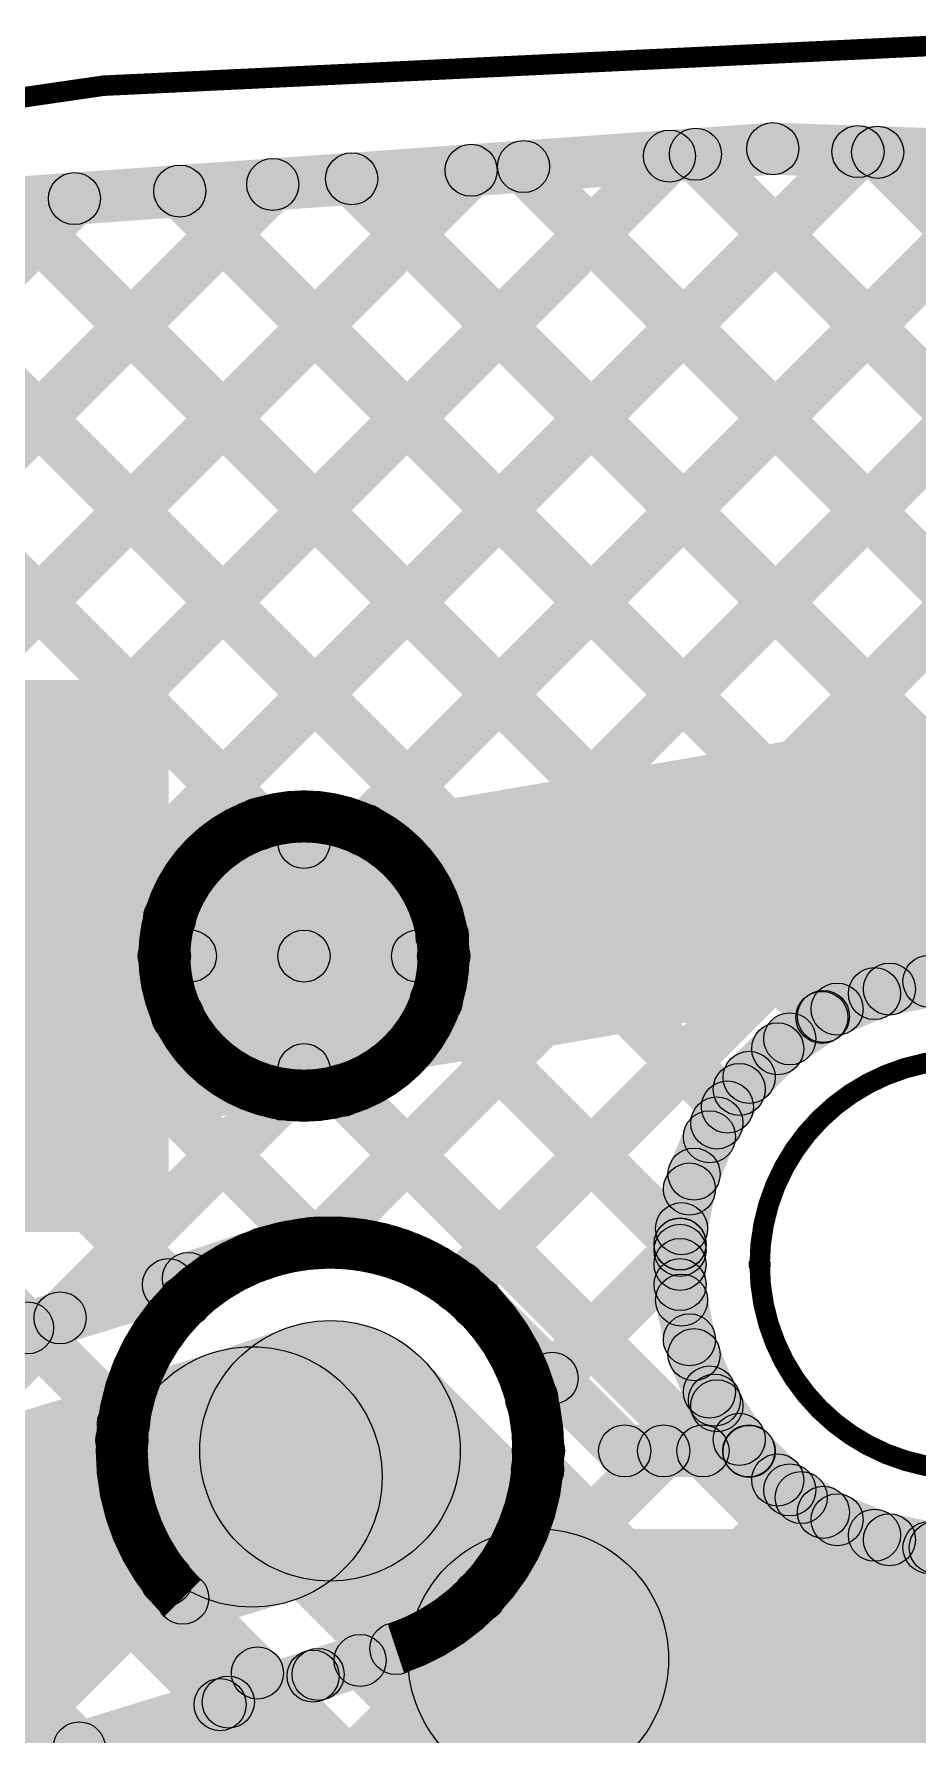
# Model space of a CAD drawing. Header units: millimetres. Extents: x 1.49 to 4.64, y 4.45 to 5.86.
# Drawn here: x 2.8882 to 3.0577, y 5.5306 to 5.857 of the extents above; entities that cross this region are included whole.
import ezdxf

# ---------------------------------------------------------------- set-up
doc = ezdxf.new("R2010")
doc.units = ezdxf.units.MM
doc.header["$MEASUREMENT"] = 0
for name, color, linetype in [('BottomLayer', 5, 'Continuous'), ('Mechanical2', 216, 'Continuous'), ('MultiLayer', 9, 'Continuous'), ('TopLayer', 1, 'Continuous'), ('TopOverlay', 2, 'Continuous'), ('TopPaste', 8, 'Continuous'), ('TopSolder', 216, 'Continuous'), ('ViaHoleLayer', 16, 'Continuous')]:
    doc.layers.add(name, color=color, linetype=linetype)

# ---------------------------------------------------------------- blocks, each defined once
blk = doc.blocks.new('W_____LED_7')
at = {"layer": 'TopLayer'}
for points in [[(-0.06526, 0.04685), (-0.02195, 0.04685), (-0.02195, -0.04685), (-0.06526, -0.04685)], [(-0.00226, 0.04685), (0.08947, 0.04685), (0.08947, -0.04685), (-0.00226, -0.04685)]]:
    blk.add_hatch(color=1, dxfattribs=at).paths.add_polyline_path(points)
at = {"layer": 'TopOverlay'}
h = blk.add_hatch(color=2, dxfattribs=at)
edge = h.paths.add_edge_path()
edge.add_arc((-0.069, 0.051), 0.0025, 0, 360)
h = blk.add_hatch(color=2, dxfattribs=at)
edge = h.paths.add_edge_path()
edge.add_arc((-0.069, 0.051), 0.0025, 0, 360)
for points in [[(-0.069, 0.0485), (-0.069, 0.0535), (0.094, 0.0535), (0.094, 0.0485)], [(0.134, 0.05301), (0.091, 0.05301), (0.091, -0.05299), (0.134, -0.05299)], [(-0.0665, -0.051), (-0.0715, -0.051), (-0.0715, 0.051), (-0.0665, 0.051)], [(-0.069, -0.0535), (-0.069, -0.0485), (0.094, -0.0485), (0.094, -0.0535)]]:
    blk.add_hatch(color=2, dxfattribs=at).paths.add_polyline_path(points)
h = blk.add_hatch(color=2, dxfattribs=at)
edge = h.paths.add_edge_path()
edge.add_arc((0.094, 0.051), 0.0025, 0, 360)
h = blk.add_hatch(color=2, dxfattribs=at)
edge = h.paths.add_edge_path()
edge.add_arc((-0.069, -0.051), 0.0025, 0, 360)
h = blk.add_hatch(color=2, dxfattribs=at)
edge = h.paths.add_edge_path()
edge.add_arc((-0.069, -0.051), 0.0025, 0, 360)
h = blk.add_hatch(color=2, dxfattribs=at)
edge = h.paths.add_edge_path()
edge.add_arc((0.094, -0.051), 0.0025, 0, 360)
at = {"layer": 'TopPaste'}
for points in [[(-0.06526, 0.04685), (-0.02195, 0.04685), (-0.02195, -0.04685), (-0.06526, -0.04685)], [(-0.00226, 0.04685), (0.08947, 0.04685), (0.08947, -0.04685), (-0.00226, -0.04685)]]:
    blk.add_hatch(color=8, dxfattribs=at).paths.add_polyline_path(points)
at = {"layer": 'TopSolder'}
for points in [[(-0.06926, 0.05085), (-0.01795, 0.05085), (-0.01795, -0.05085), (-0.06926, -0.05085)], [(-0.00626, 0.05085), (0.09347, 0.05085), (0.09347, -0.05085), (-0.00626, -0.05085)]]:
    blk.add_hatch(color=216, dxfattribs=at).paths.add_polyline_path(points)
at = {"layer": 'TopOverlay'}
for centre in [(-0.069, 0.051), (-0.069, 0.051), (0.094, 0.051), (-0.069, -0.051), (-0.069, -0.051), (0.094, -0.051)]:
    blk.add_circle(centre, 0.0025, dxfattribs=at)

msp = doc.modelspace()

# ---------------------------------------------------------------- hatches: boundary and pattern name
at = {"layer": 'BottomLayer'}
for points in [[(2.82036, 5.81501), (2.81964, 5.82499), (3.02964, 5.83999), (3.03036, 5.83001)], [(3.02983, 5.83), (3.03017, 5.84), (3.17517, 5.835), (3.17483, 5.825)], [(2.74364, 5.55999), (2.73657, 5.56706), (3.00662, 5.83712), (3.01369, 5.83005)], [(2.79466, 5.57566), (2.78759, 5.58273), (3.04283, 5.83797), (3.0499, 5.8309)], [(2.95504, 5.70068), (2.94797, 5.70775), (3.077, 5.83679), (3.08408, 5.82972)], [(3.01161, 5.8304), (3.01868, 5.83747), (3.22737, 5.62879), (3.2203, 5.62172)], [(3.0466, 5.83077), (3.05367, 5.83784), (3.25298, 5.63853), (3.24591, 5.63146)], [(2.69261, 5.54432), (2.68554, 5.55139), (2.96854, 5.8344), (2.97562, 5.82733)], [(2.94648, 5.62141), (2.93941, 5.62848), (3.14536, 5.83444), (3.15243, 5.82736)], [(2.94561, 5.82569), (2.95269, 5.83276), (3.27739, 5.50805), (3.27032, 5.50098)], [(2.97006, 5.68035), (2.96299, 5.68742), (3.11118, 5.83561), (3.11825, 5.82854)], [(2.9733, 5.61288), (2.96623, 5.61995), (3.17896, 5.83268), (3.18603, 5.82561)], [(2.97861, 5.82805), (2.98568, 5.83512), (3.21433, 5.60647), (3.20726, 5.5994)], [(2.64159, 5.52865), (2.63452, 5.53573), (2.93047, 5.83168), (2.93754, 5.82461)], [(2.91262, 5.82333), (2.91969, 5.8304), (3.07109, 5.679), (3.06402, 5.67193)], [(2.59056, 5.51299), (2.58349, 5.52006), (2.89239, 5.82896), (2.89947, 5.82189)], [(2.87962, 5.82098), (2.88669, 5.82805), (3.04298, 5.67176), (3.03591, 5.66469)], [(2.81396, 5.81593), (2.82103, 5.823), (2.93506, 5.70897), (2.92798, 5.7019)], [(2.84662, 5.81862), (2.85369, 5.82569), (3.02484, 5.65454), (3.01777, 5.64747)], [(2.78484, 5.80969), (2.79191, 5.81676), (2.91776, 5.69091), (2.91069, 5.68384)], [(3.05757, 5.52037), (3.0505, 5.52744), (3.3376, 5.81455), (3.34467, 5.80748)], [(2.75572, 5.80345), (2.76279, 5.81052), (2.94494, 5.62837), (2.93787, 5.6213)], [(2.72661, 5.79721), (2.73368, 5.80428), (2.9175, 5.62046), (2.91043, 5.61338)], [(2.69749, 5.79097), (2.70456, 5.79804), (2.89045, 5.61215), (2.88338, 5.60508)], [(2.94422, 5.65536), (2.93578, 5.70464), (3.11078, 5.73464), (3.11922, 5.68536)], [(2.35747, 5.48163), (2.34329, 5.52958), (2.93291, 5.70397), (2.94709, 5.65603)], [(2.945, 5.68), (2.935, 5.68), (2.935, 5.70181), (2.945, 5.70181)], [(2.91819, 5.675), (2.91819, 5.685), (2.94, 5.685), (2.94, 5.675)], [(2.94, 5.675), (2.94, 5.685), (2.96181, 5.685), (2.96181, 5.675)], [(2.945, 5.65819), (2.935, 5.65819), (2.935, 5.68), (2.945, 5.68)], [(3.05337, 5.66876), (3.05142, 5.67856), (3.05903, 5.68008), (3.06098, 5.67027)], [(3.04428, 5.6652), (3.04045, 5.67444), (3.04761, 5.67741), (3.05144, 5.66817)], [(2.9619, 5.66798), (2.96897, 5.67506), (3.01575, 5.62828), (3.00868, 5.62121)], [(3.03605, 5.65994), (3.03049, 5.66826), (3.03694, 5.67256), (3.0425, 5.66425)], [(2.84568, 5.59133), (2.83861, 5.5984), (2.91225, 5.67203), (2.91932, 5.66496)], [(3.029, 5.65318), (3.02193, 5.66025), (3.02742, 5.66573), (3.03449, 5.65866)], [(2.89671, 5.607), (2.88964, 5.61407), (2.93258, 5.65701), (2.93965, 5.64994)], [(2.94384, 5.65069), (2.95091, 5.65776), (3.08235, 5.52632), (3.07528, 5.51925)], [(3.02342, 5.64517), (3.0151, 5.65073), (3.01941, 5.65717), (3.02772, 5.65162)], [(3.0195, 5.63622), (3.01026, 5.64005), (3.01323, 5.64722), (3.02246, 5.64339)], [(3.0174, 5.62669), (3.00759, 5.62864), (3.0091, 5.63624), (3.01891, 5.63429)], [(2.91939, 5.61336), (2.91622, 5.62284), (2.93077, 5.62769), (2.93393, 5.6182)], [(2.98726, 5.59148), (2.98019, 5.59856), (3.00866, 5.62703), (3.01574, 5.61996)], [(3.0172, 5.6208), (3.0072, 5.6208), (3.0072, 5.62468), (3.0172, 5.62468)], [(2.28473, 5.41846), (2.28179, 5.42802), (2.91634, 5.62288), (2.91927, 5.61332)], [(3.0172, 5.61692), (3.0072, 5.61692), (3.0072, 5.6208), (3.0172, 5.6208)], [(3.00759, 5.61297), (3.0174, 5.61492), (3.01891, 5.60731), (3.0091, 5.60536)], [(2.93791, 5.55628), (2.92209, 5.60372), (2.93709, 5.60872), (2.95291, 5.56128)], [(3.01026, 5.60155), (3.0195, 5.60538), (3.02246, 5.59821), (3.01323, 5.59439)], [(2.30234, 5.3611), (2.28766, 5.4089), (2.92266, 5.6039), (2.93734, 5.5561)], [(2.94248, 5.51135), (2.93541, 5.51842), (3.01527, 5.59828), (3.02234, 5.59121)], [(3.0151, 5.59088), (3.02342, 5.59643), (3.02772, 5.58999), (3.01941, 5.58443)], [(3.02193, 5.58135), (3.029, 5.58843), (3.03449, 5.58294), (3.02742, 5.57587)], [(2.9813, 5.57787), (2.98837, 5.58494), (3.04531, 5.528), (3.03824, 5.52093)], [(3.03049, 5.57335), (3.03605, 5.58166), (3.0425, 5.57735), (3.03694, 5.56904)], [(2.98225, 5.51577), (2.97518, 5.52284), (3.03192, 5.57958), (3.03899, 5.57251)], [(3.04045, 5.56716), (3.04428, 5.5764), (3.05144, 5.57343), (3.04761, 5.5642)], [(3.05142, 5.56304), (3.05337, 5.57285), (3.06098, 5.57134), (3.05903, 5.56153)], [(3.02203, 5.52019), (3.01496, 5.52726), (3.05767, 5.56997), (3.06474, 5.5629)], [(2.97019, 5.55363), (2.97726, 5.5607), (3.01183, 5.52612), (3.00476, 5.51905)], [(2.94428, 5.53733), (2.94112, 5.54681), (2.95607, 5.5518), (2.95923, 5.54231)], [(2.77337, 5.48483), (2.77043, 5.49438), (2.94027, 5.54654), (2.94321, 5.53698)], [(2.94724, 5.54122), (2.95431, 5.5483), (2.98002, 5.52259), (2.97294, 5.51552)], [(2.9027, 5.50693), (2.89563, 5.514), (2.92193, 5.5403), (2.92901, 5.53323)], [(2.92036, 5.53275), (2.92743, 5.53982), (2.9482, 5.51905), (2.94112, 5.51198)], [(2.89331, 5.52444), (2.90038, 5.53151), (2.91638, 5.51552), (2.9093, 5.50845)]]:
    msp.add_hatch(color=5, dxfattribs=at).paths.add_polyline_path(points)
h = msp.add_hatch(color=5, dxfattribs=at)
edge = h.paths.add_edge_path()
edge.add_arc((3.03, 5.835), 0.005, 0, 360)
h = msp.add_hatch(color=5, dxfattribs=at)
edge = h.paths.add_edge_path()
edge.add_arc((3.03, 5.835), 0.005, 0, 360)
h = msp.add_hatch(color=5, dxfattribs=at)
edge = h.paths.add_edge_path()
edge.add_arc((3.04636, 5.83444), 0.005, 0, 360)
h = msp.add_hatch(color=5, dxfattribs=at)
edge = h.paths.add_edge_path()
edge.add_arc((3.05014, 5.83431), 0.005, 0, 360)
h = msp.add_hatch(color=5, dxfattribs=at)
edge = h.paths.add_edge_path()
edge.add_arc((2.97208, 5.83086), 0.005, 0, 360)
h = msp.add_hatch(color=5, dxfattribs=at)
edge = h.paths.add_edge_path()
edge.add_arc((2.98215, 5.83158), 0.005, 0, 360)
h = msp.add_hatch(color=5, dxfattribs=at)
edge = h.paths.add_edge_path()
edge.add_arc((3.01016, 5.83358), 0.005, 0, 360)
h = msp.add_hatch(color=5, dxfattribs=at)
edge = h.paths.add_edge_path()
edge.add_arc((3.01515, 5.83394), 0.005, 0, 360)
h = msp.add_hatch(color=5, dxfattribs=at)
edge = h.paths.add_edge_path()
edge.add_arc((2.93401, 5.82814), 0.005, 0, 360)
h = msp.add_hatch(color=5, dxfattribs=at)
edge = h.paths.add_edge_path()
edge.add_arc((2.94915, 5.82923), 0.005, 0, 360)
h = msp.add_hatch(color=5, dxfattribs=at)
edge = h.paths.add_edge_path()
edge.add_arc((2.89593, 5.82542), 0.005, 0, 360)
h = msp.add_hatch(color=5, dxfattribs=at)
edge = h.paths.add_edge_path()
edge.add_arc((2.91615, 5.82687), 0.005, 0, 360)
h = msp.add_hatch(color=5, dxfattribs=at)
edge = h.paths.add_edge_path()
edge.add_arc((2.93152, 5.70543), 0.005, 0, 360)
h = msp.add_hatch(color=5, dxfattribs=at)
edge = h.paths.add_edge_path()
edge.add_arc((2.9515, 5.70422), 0.005, 0, 360)
h = msp.add_hatch(color=5, dxfattribs=at)
edge = h.paths.add_edge_path()
edge.add_arc((2.94, 5.70181), 0.005, 0, 360)
h = msp.add_hatch(color=5, dxfattribs=at)
edge = h.paths.add_edge_path()
edge.add_arc((2.94, 5.68), 0.025, 0, 360)
h = msp.add_hatch(color=5, dxfattribs=at)
edge = h.paths.add_edge_path()
edge.add_arc((2.94, 5.68), 0.025, 0, 360)
h = msp.add_hatch(color=5, dxfattribs=at)
edge = h.paths.add_edge_path()
edge.add_arc((2.91422, 5.68738), 0.005, 0, 360)
h = msp.add_hatch(color=5, dxfattribs=at)
edge = h.paths.add_edge_path()
edge.add_arc((2.94, 5.68), 0.01181, 0, 360)
h = msp.add_hatch(color=5, dxfattribs=at)
edge = h.paths.add_edge_path()
edge.add_arc((2.96653, 5.68389), 0.005, 0, 360)
h = msp.add_hatch(color=5, dxfattribs=at)
edge = h.paths.add_edge_path()
edge.add_arc((2.91319, 5.68), 0.005, 0, 360)
h = msp.add_hatch(color=5, dxfattribs=at)
edge = h.paths.add_edge_path()
edge.add_arc((2.91819, 5.68), 0.005, 0, 360)
h = msp.add_hatch(color=5, dxfattribs=at)
edge = h.paths.add_edge_path()
edge.add_arc((2.94, 5.68), 0.005, 0, 360)
h = msp.add_hatch(color=5, dxfattribs=at)
edge = h.paths.add_edge_path()
edge.add_arc((2.94, 5.68), 0.005, 0, 360)
h = msp.add_hatch(color=5, dxfattribs=at)
edge = h.paths.add_edge_path()
edge.add_arc((2.94, 5.68), 0.005, 0, 360)
h = msp.add_hatch(color=5, dxfattribs=at)
edge = h.paths.add_edge_path()
edge.add_arc((2.94, 5.68), 0.005, 0, 360)
h = msp.add_hatch(color=5, dxfattribs=at)
edge = h.paths.add_edge_path()
edge.add_arc((2.96181, 5.68), 0.005, 0, 360)
h = msp.add_hatch(color=5, dxfattribs=at)
edge = h.paths.add_edge_path()
edge.add_arc((2.96681, 5.68), 0.005, 0, 360)
h = msp.add_hatch(color=5, dxfattribs=at)
edge = h.paths.add_edge_path()
edge.add_arc((3.06, 5.67517), 0.005, 0, 360)
h = msp.add_hatch(color=5, dxfattribs=at)
edge = h.paths.add_edge_path()
edge.add_arc((2.96543, 5.67152), 0.005, 0, 360)
h = msp.add_hatch(color=5, dxfattribs=at)
edge = h.paths.add_edge_path()
edge.add_arc((3.04953, 5.67279), 0.005, 0, 360)
h = msp.add_hatch(color=5, dxfattribs=at)
edge = h.paths.add_edge_path()
edge.add_arc((3.0524, 5.67366), 0.005, 0, 360)
h = msp.add_hatch(color=5, dxfattribs=at)
edge = h.paths.add_edge_path()
edge.add_arc((2.91578, 5.6685), 0.005, 0, 360)
h = msp.add_hatch(color=5, dxfattribs=at)
edge = h.paths.add_edge_path()
edge.add_arc((3.03944, 5.66822), 0.005, 0, 360)
h = msp.add_hatch(color=5, dxfattribs=at)
edge = h.paths.add_edge_path()
edge.add_arc((3.03972, 5.66841), 0.005, 0, 360)
h = msp.add_hatch(color=5, dxfattribs=at)
edge = h.paths.add_edge_path()
edge.add_arc((3.04236, 5.66982), 0.005, 0, 360)
h = msp.add_hatch(color=5, dxfattribs=at)
edge = h.paths.add_edge_path()
edge.add_arc((3.03095, 5.6622), 0.005, 0, 360)
h = msp.add_hatch(color=5, dxfattribs=at)
edge = h.paths.add_edge_path()
edge.add_arc((3.03327, 5.6641), 0.005, 0, 360)
h = msp.add_hatch(color=5, dxfattribs=at)
edge = h.paths.add_edge_path()
edge.add_arc((2.94, 5.65819), 0.005, 0, 360)
h = msp.add_hatch(color=5, dxfattribs=at)
edge = h.paths.add_edge_path()
edge.add_arc((3.02547, 5.65671), 0.005, 0, 360)
h = msp.add_hatch(color=5, dxfattribs=at)
edge = h.paths.add_edge_path()
edge.add_arc((2.93611, 5.65347), 0.005, 0, 360)
h = msp.add_hatch(color=5, dxfattribs=at)
edge = h.paths.add_edge_path()
edge.add_arc((2.94738, 5.65422), 0.005, 0, 360)
h = msp.add_hatch(color=5, dxfattribs=at)
edge = h.paths.add_edge_path()
edge.add_arc((3.02357, 5.6544), 0.005, 0, 360)
h = msp.add_hatch(color=5, dxfattribs=at)
edge = h.paths.add_edge_path()
edge.add_arc((3.01926, 5.64795), 0.005, 0, 360)
h = msp.add_hatch(color=5, dxfattribs=at)
edge = h.paths.add_edge_path()
edge.add_arc((3.0213, 5.65101), 0.005, 0, 360)
h = msp.add_hatch(color=5, dxfattribs=at)
edge = h.paths.add_edge_path()
edge.add_arc((3.01785, 5.6453), 0.005, 0, 360)
h = msp.add_hatch(color=5, dxfattribs=at)
edge = h.paths.add_edge_path()
edge.add_arc((3.01488, 5.63814), 0.005, 0, 360)
h = msp.add_hatch(color=5, dxfattribs=at)
edge = h.paths.add_edge_path()
edge.add_arc((3.01401, 5.63527), 0.005, 0, 360)
h = msp.add_hatch(color=5, dxfattribs=at)
edge = h.paths.add_edge_path()
edge.add_arc((3.01249, 5.62766), 0.005, 0, 360)
h = msp.add_hatch(color=5, dxfattribs=at)
edge = h.paths.add_edge_path()
edge.add_arc((2.93235, 5.62295), 0.005, 0, 360)
h = msp.add_hatch(color=5, dxfattribs=at)
edge = h.paths.add_edge_path()
edge.add_arc((2.93235, 5.62295), 0.005, 0, 360)
h = msp.add_hatch(color=5, dxfattribs=at)
edge = h.paths.add_edge_path()
edge.add_arc((2.94141, 5.62484), 0.005, 0, 360)
h = msp.add_hatch(color=5, dxfattribs=at)
edge = h.paths.add_edge_path()
edge.add_arc((2.94294, 5.62495), 0.005, 0, 360)
h = msp.add_hatch(color=5, dxfattribs=at)
edge = h.paths.add_edge_path()
edge.add_arc((3.0122, 5.62468), 0.005, 0, 360)
h = msp.add_hatch(color=5, dxfattribs=at)
edge = h.paths.add_edge_path()
edge.add_arc((3.0122, 5.6235), 0.005, 0, 360)
h = msp.add_hatch(color=5, dxfattribs=at)
edge = h.paths.add_edge_path()
edge.add_arc((3.01221, 5.62474), 0.005, 0, 360)
h = msp.add_hatch(color=5, dxfattribs=at)
edge = h.paths.add_edge_path()
edge.add_arc((3.0122, 5.6208), 0.005, 0, 360)
h = msp.add_hatch(color=5, dxfattribs=at)
edge = h.paths.add_edge_path()
edge.add_arc((3.0122, 5.6208), 0.005, 0, 360)
h = msp.add_hatch(color=5, dxfattribs=at)
edge = h.paths.add_edge_path()
edge.add_arc((2.91397, 5.61692), 0.005, 0, 360)
h = msp.add_hatch(color=5, dxfattribs=at)
edge = h.paths.add_edge_path()
edge.add_arc((2.91781, 5.6181), 0.005, 0, 360)
h = msp.add_hatch(color=5, dxfattribs=at)
edge = h.paths.add_edge_path()
edge.add_arc((2.91781, 5.6181), 0.005, 0, 360)
h = msp.add_hatch(color=5, dxfattribs=at)
edge = h.paths.add_edge_path()
edge.add_arc((2.96976, 5.61641), 0.005, 0, 360)
h = msp.add_hatch(color=5, dxfattribs=at)
edge = h.paths.add_edge_path()
edge.add_arc((3.0122, 5.61692), 0.005, 0, 360)
h = msp.add_hatch(color=5, dxfattribs=at)
edge = h.paths.add_edge_path()
edge.add_arc((3.01249, 5.61394), 0.005, 0, 360)
h = msp.add_hatch(color=5, dxfattribs=at)
edge = h.paths.add_edge_path()
edge.add_arc((2.89317, 5.61053), 0.005, 0, 360)
h = msp.add_hatch(color=5, dxfattribs=at)
edge = h.paths.add_edge_path()
edge.add_arc((2.88692, 5.60861), 0.005, 0, 360)
h = msp.add_hatch(color=5, dxfattribs=at)
edge = h.paths.add_edge_path()
edge.add_arc((3.01401, 5.60633), 0.005, 0, 360)
h = msp.add_hatch(color=5, dxfattribs=at)
edge = h.paths.add_edge_path()
edge.add_arc((2.945, 5.585), 0.025, 0, 360)
h = msp.add_hatch(color=5, dxfattribs=at)
edge = h.paths.add_edge_path()
edge.add_arc((3.01488, 5.60347), 0.005, 0, 360)
h = msp.add_hatch(color=5, dxfattribs=at)
edge = h.paths.add_edge_path()
edge.add_arc((2.93, 5.58), 0.025, 0, 360)
h = msp.add_hatch(color=5, dxfattribs=at)
edge = h.paths.add_edge_path()
edge.add_arc((2.93, 5.58), 0.025, 0, 360)
h = msp.add_hatch(color=5, dxfattribs=at)
edge = h.paths.add_edge_path()
edge.add_arc((3.01785, 5.5963), 0.005, 0, 360)
h = msp.add_hatch(color=5, dxfattribs=at)
edge = h.paths.add_edge_path()
edge.add_arc((2.98372, 5.59502), 0.005, 0, 360)
h = msp.add_hatch(color=5, dxfattribs=at)
edge = h.paths.add_edge_path()
edge.add_arc((3.01881, 5.59475), 0.005, 0, 360)
h = msp.add_hatch(color=5, dxfattribs=at)
edge = h.paths.add_edge_path()
edge.add_arc((3.01926, 5.59366), 0.005, 0, 360)
h = msp.add_hatch(color=5, dxfattribs=at)
edge = h.paths.add_edge_path()
edge.add_arc((2.945, 5.585), 0.01181, 0, 360)
h = msp.add_hatch(color=5, dxfattribs=at)
edge = h.paths.add_edge_path()
edge.add_arc((3.02357, 5.58721), 0.005, 0, 360)
h = msp.add_hatch(color=5, dxfattribs=at)
edge = h.paths.add_edge_path()
edge.add_arc((2.985, 5.585), 0.005, 0, 360)
h = msp.add_hatch(color=5, dxfattribs=at)
edge = h.paths.add_edge_path()
edge.add_arc((2.985, 5.585), 0.005, 0, 360)
h = msp.add_hatch(color=5, dxfattribs=at)
edge = h.paths.add_edge_path()
edge.add_arc((3.02547, 5.58489), 0.005, 0, 360)
h = msp.add_hatch(color=5, dxfattribs=at)
edge = h.paths.add_edge_path()
edge.add_arc((2.98484, 5.58141), 0.005, 0, 360)
h = msp.add_hatch(color=5, dxfattribs=at)
edge = h.paths.add_edge_path()
edge.add_arc((3.03095, 5.57941), 0.005, 0, 360)
h = msp.add_hatch(color=5, dxfattribs=at)
edge = h.paths.add_edge_path()
edge.add_arc((3.03327, 5.5775), 0.005, 0, 360)
h = msp.add_hatch(color=5, dxfattribs=at)
edge = h.paths.add_edge_path()
edge.add_arc((3.03546, 5.57604), 0.005, 0, 360)
h = msp.add_hatch(color=5, dxfattribs=at)
edge = h.paths.add_edge_path()
edge.add_arc((3.03972, 5.5732), 0.005, 0, 360)
h = msp.add_hatch(color=5, dxfattribs=at)
edge = h.paths.add_edge_path()
edge.add_arc((3.04236, 5.57178), 0.005, 0, 360)
h = msp.add_hatch(color=5, dxfattribs=at)
edge = h.paths.add_edge_path()
edge.add_arc((3.04953, 5.56881), 0.005, 0, 360)
h = msp.add_hatch(color=5, dxfattribs=at)
edge = h.paths.add_edge_path()
edge.add_arc((3.0524, 5.56794), 0.005, 0, 360)
h = msp.add_hatch(color=5, dxfattribs=at)
edge = h.paths.add_edge_path()
edge.add_arc((3.06, 5.56643), 0.005, 0, 360)
h = msp.add_hatch(color=5, dxfattribs=at)
edge = h.paths.add_edge_path()
edge.add_arc((3.0612, 5.56643), 0.005, 0, 360)
h = msp.add_hatch(color=5, dxfattribs=at)
edge = h.paths.add_edge_path()
edge.add_arc((2.97372, 5.55716), 0.005, 0, 360)
h = msp.add_hatch(color=5, dxfattribs=at)
edge = h.paths.add_edge_path()
edge.add_arc((2.95765, 5.54705), 0.005, 0, 360)
h = msp.add_hatch(color=5, dxfattribs=at)
edge = h.paths.add_edge_path()
edge.add_arc((2.95765, 5.54705), 0.005, 0, 360)
h = msp.add_hatch(color=5, dxfattribs=at)
edge = h.paths.add_edge_path()
edge.add_arc((2.95077, 5.54476), 0.005, 0, 360)
h = msp.add_hatch(color=5, dxfattribs=at)
edge = h.paths.add_edge_path()
edge.add_arc((2.94174, 5.54176), 0.005, 0, 360)
h = msp.add_hatch(color=5, dxfattribs=at)
edge = h.paths.add_edge_path()
edge.add_arc((2.9427, 5.54207), 0.005, 0, 360)
h = msp.add_hatch(color=5, dxfattribs=at)
edge = h.paths.add_edge_path()
edge.add_arc((2.9239, 5.53628), 0.005, 0, 360)
h = msp.add_hatch(color=5, dxfattribs=at)
edge = h.paths.add_edge_path()
edge.add_arc((2.92547, 5.53677), 0.005, 0, 360)
h = msp.add_hatch(color=5, dxfattribs=at)
edge = h.paths.add_edge_path()
edge.add_arc((2.89685, 5.52798), 0.005, 0, 360)
at = {"layer": 'Mechanical2'}
h = msp.add_hatch(color=216, dxfattribs=at)
edge = h.paths.add_edge_path()
edge.add_arc((3.02749, 5.6208), 0.00197, 0, 360)
at = {"layer": 'TopLayer'}
for points in [[(2.82036, 5.81501), (2.81964, 5.82499), (3.02964, 5.83999), (3.03036, 5.83001)], [(3.02983, 5.83), (3.03017, 5.84), (3.17517, 5.835), (3.17483, 5.825)], [(2.78354, 5.56454), (2.77646, 5.57161), (3.04283, 5.83797), (3.0499, 5.8309)], [(2.78354, 5.59989), (2.77646, 5.60696), (3.00662, 5.83712), (3.01369, 5.83005)], [(2.95504, 5.70068), (2.94797, 5.70775), (3.077, 5.83679), (3.08408, 5.82972)], [(3.01161, 5.8304), (3.01868, 5.83747), (3.13854, 5.71762), (3.13146, 5.71055)], [(3.0466, 5.83077), (3.05367, 5.83784), (3.14298, 5.74854), (3.13591, 5.74146)], [(2.78354, 5.63525), (2.77646, 5.64232), (2.96854, 5.8344), (2.97562, 5.82733)], [(2.94648, 5.62141), (2.93941, 5.62848), (3.14536, 5.83444), (3.15243, 5.82736)], [(2.94561, 5.82569), (2.95269, 5.83276), (3.13854, 5.64691), (3.13146, 5.63984)], [(2.97006, 5.68035), (2.96299, 5.68742), (3.11118, 5.83561), (3.11825, 5.82854)], [(2.9733, 5.61288), (2.96623, 5.61995), (3.17896, 5.83268), (3.18603, 5.82561)], [(2.97861, 5.82805), (2.98568, 5.83512), (3.13854, 5.68227), (3.13146, 5.67519)], [(2.78354, 5.6706), (2.77646, 5.67767), (2.93047, 5.83168), (2.93754, 5.82461)], [(2.91262, 5.82333), (2.91969, 5.8304), (3.07109, 5.679), (3.06402, 5.67193)], [(2.78354, 5.70596), (2.77646, 5.71303), (2.89239, 5.82896), (2.89947, 5.82189)], [(2.87962, 5.82098), (2.88669, 5.82805), (3.04298, 5.67176), (3.03591, 5.66469)], [(2.81396, 5.81593), (2.82103, 5.823), (2.93506, 5.70897), (2.92798, 5.7019)], [(2.84662, 5.81862), (2.85369, 5.82569), (3.02484, 5.65454), (3.01777, 5.64747)], [(2.78484, 5.80969), (2.79191, 5.81676), (2.91776, 5.69091), (2.91069, 5.68384)], [(2.75572, 5.80345), (2.76279, 5.81052), (2.94494, 5.62837), (2.93787, 5.6213)], [(2.72661, 5.79721), (2.73368, 5.80428), (2.9207, 5.61726), (2.91363, 5.61019)], [(2.77646, 5.712), (2.78354, 5.71907), (2.90887, 5.59373), (2.9018, 5.58666)], [(2.8236, 5.655), (2.8236, 5.705), (2.94, 5.705), (2.94, 5.655)], [(2.945, 5.68), (2.935, 5.68), (2.935, 5.70181), (2.945, 5.70181)], [(2.77646, 5.67664), (2.78354, 5.68371), (2.9482, 5.51905), (2.94112, 5.51198)], [(2.91819, 5.675), (2.91819, 5.685), (2.94, 5.685), (2.94, 5.675)], [(2.94, 5.675), (2.94, 5.685), (2.96181, 5.685), (2.96181, 5.675)], [(2.945, 5.65819), (2.935, 5.65819), (2.935, 5.68), (2.945, 5.68)], [(3.05337, 5.66876), (3.05142, 5.67856), (3.05903, 5.68008), (3.06098, 5.67027)], [(3.04428, 5.6652), (3.04045, 5.67444), (3.04761, 5.67741), (3.05144, 5.66817)], [(2.9619, 5.66798), (2.96897, 5.67506), (3.01575, 5.62828), (3.00868, 5.62121)], [(3.03605, 5.65994), (3.03049, 5.66826), (3.03694, 5.67256), (3.0425, 5.66425)], [(2.72976, 5.4754), (2.72269, 5.48248), (2.91225, 5.67203), (2.91932, 5.66496)], [(3.029, 5.65318), (3.02193, 5.66025), (3.02742, 5.66573), (3.03449, 5.65866)], [(2.77588, 5.48618), (2.76881, 5.49325), (2.93258, 5.65701), (2.93965, 5.64994)], [(2.94384, 5.65069), (2.95091, 5.65776), (3.02013, 5.58854), (3.01306, 5.58146)], [(3.02342, 5.64517), (3.0151, 5.65073), (3.01941, 5.65717), (3.02772, 5.65162)], [(2.77646, 5.64129), (2.78354, 5.64836), (2.91638, 5.51552), (2.9093, 5.50845)], [(3.0195, 5.63622), (3.01026, 5.64005), (3.01323, 5.64722), (3.02246, 5.64339)], [(3.0174, 5.62669), (3.00759, 5.62864), (3.0091, 5.63624), (3.01891, 5.63429)], [(2.99117, 5.5954), (2.9841, 5.60247), (3.00866, 5.62703), (3.01574, 5.61996)], [(3.0172, 5.6208), (3.0072, 5.6208), (3.0072, 5.62468), (3.0172, 5.62468)], [(3.0172, 5.61692), (3.0072, 5.61692), (3.0072, 5.6208), (3.0172, 5.6208)], [(2.96975, 5.60975), (2.97682, 5.61682), (3.0051, 5.58854), (2.99803, 5.58146)], [(3.00759, 5.61297), (3.0174, 5.61492), (3.01891, 5.60731), (3.0091, 5.60536)], [(3.01026, 5.60155), (3.0195, 5.60538), (3.02246, 5.59821), (3.01323, 5.59439)], [(2.92732, 5.56732), (2.96268, 5.60268), (3.00268, 5.56268), (2.96732, 5.52732)], [(3.0126, 5.58146), (3.00552, 5.58854), (3.01527, 5.59828), (3.02234, 5.59121)], [(3.0151, 5.59088), (3.02342, 5.59643), (3.02772, 5.58999), (3.01941, 5.58443)], [(2.8197, 5.49464), (2.81263, 5.50171), (2.90152, 5.59059), (2.90859, 5.58352)], [(3.00157, 5.58), (3.00157, 5.59), (3.0254, 5.59), (3.0254, 5.58)], [(2.985, 5.52), (2.985, 5.57), (3.205, 5.57), (3.205, 5.52)], [(2.8613, 5.50088), (2.85423, 5.50795), (2.91005, 5.56377), (2.91712, 5.5567)], [(2.91318, 5.55318), (2.92025, 5.56025), (2.96012, 5.52038), (2.95305, 5.51331)], [(2.9027, 5.50693), (2.89563, 5.514), (2.92753, 5.5459), (2.9346, 5.53883)]]:
    msp.add_hatch(color=1, dxfattribs=at).paths.add_polyline_path(points)
h = msp.add_hatch(color=1, dxfattribs=at)
edge = h.paths.add_edge_path()
edge.add_arc((3.03, 5.835), 0.005, 0, 360)
h = msp.add_hatch(color=1, dxfattribs=at)
edge = h.paths.add_edge_path()
edge.add_arc((3.03, 5.835), 0.005, 0, 360)
h = msp.add_hatch(color=1, dxfattribs=at)
edge = h.paths.add_edge_path()
edge.add_arc((3.04636, 5.83444), 0.005, 0, 360)
h = msp.add_hatch(color=1, dxfattribs=at)
edge = h.paths.add_edge_path()
edge.add_arc((3.05014, 5.83431), 0.005, 0, 360)
h = msp.add_hatch(color=1, dxfattribs=at)
edge = h.paths.add_edge_path()
edge.add_arc((2.97208, 5.83086), 0.005, 0, 360)
h = msp.add_hatch(color=1, dxfattribs=at)
edge = h.paths.add_edge_path()
edge.add_arc((2.98215, 5.83158), 0.005, 0, 360)
h = msp.add_hatch(color=1, dxfattribs=at)
edge = h.paths.add_edge_path()
edge.add_arc((3.01016, 5.83358), 0.005, 0, 360)
h = msp.add_hatch(color=1, dxfattribs=at)
edge = h.paths.add_edge_path()
edge.add_arc((3.01515, 5.83394), 0.005, 0, 360)
h = msp.add_hatch(color=1, dxfattribs=at)
edge = h.paths.add_edge_path()
edge.add_arc((2.93401, 5.82814), 0.005, 0, 360)
h = msp.add_hatch(color=1, dxfattribs=at)
edge = h.paths.add_edge_path()
edge.add_arc((2.94915, 5.82923), 0.005, 0, 360)
h = msp.add_hatch(color=1, dxfattribs=at)
edge = h.paths.add_edge_path()
edge.add_arc((2.89593, 5.82542), 0.005, 0, 360)
h = msp.add_hatch(color=1, dxfattribs=at)
edge = h.paths.add_edge_path()
edge.add_arc((2.91615, 5.82687), 0.005, 0, 360)
h = msp.add_hatch(color=1, dxfattribs=at)
edge = h.paths.add_edge_path()
edge.add_arc((2.93152, 5.70543), 0.005, 0, 360)
h = msp.add_hatch(color=1, dxfattribs=at)
edge = h.paths.add_edge_path()
edge.add_arc((2.9515, 5.70422), 0.005, 0, 360)
h = msp.add_hatch(color=1, dxfattribs=at)
edge = h.paths.add_edge_path()
edge.add_arc((2.94, 5.70181), 0.005, 0, 360)
h = msp.add_hatch(color=1, dxfattribs=at)
edge = h.paths.add_edge_path()
edge.add_arc((2.94, 5.68), 0.025, 0, 360)
h = msp.add_hatch(color=1, dxfattribs=at)
edge = h.paths.add_edge_path()
edge.add_arc((2.91422, 5.68738), 0.005, 0, 360)
h = msp.add_hatch(color=1, dxfattribs=at)
edge = h.paths.add_edge_path()
edge.add_arc((2.94, 5.68), 0.01181, 0, 360)
h = msp.add_hatch(color=1, dxfattribs=at)
edge = h.paths.add_edge_path()
edge.add_arc((2.96653, 5.68389), 0.005, 0, 360)
h = msp.add_hatch(color=1, dxfattribs=at)
edge = h.paths.add_edge_path()
edge.add_arc((2.91319, 5.68), 0.005, 0, 360)
h = msp.add_hatch(color=1, dxfattribs=at)
edge = h.paths.add_edge_path()
edge.add_arc((2.91819, 5.68), 0.005, 0, 360)
h = msp.add_hatch(color=1, dxfattribs=at)
edge = h.paths.add_edge_path()
edge.add_arc((2.94, 5.68), 0.005, 0, 360)
h = msp.add_hatch(color=1, dxfattribs=at)
edge = h.paths.add_edge_path()
edge.add_arc((2.94, 5.68), 0.005, 0, 360)
h = msp.add_hatch(color=1, dxfattribs=at)
edge = h.paths.add_edge_path()
edge.add_arc((2.94, 5.68), 0.005, 0, 360)
h = msp.add_hatch(color=1, dxfattribs=at)
edge = h.paths.add_edge_path()
edge.add_arc((2.94, 5.68), 0.005, 0, 360)
h = msp.add_hatch(color=1, dxfattribs=at)
edge = h.paths.add_edge_path()
edge.add_arc((2.96181, 5.68), 0.005, 0, 360)
h = msp.add_hatch(color=1, dxfattribs=at)
edge = h.paths.add_edge_path()
edge.add_arc((2.96681, 5.68), 0.005, 0, 360)
h = msp.add_hatch(color=1, dxfattribs=at)
edge = h.paths.add_edge_path()
edge.add_arc((3.06, 5.67517), 0.005, 0, 360)
h = msp.add_hatch(color=1, dxfattribs=at)
edge = h.paths.add_edge_path()
edge.add_arc((2.96543, 5.67152), 0.005, 0, 360)
h = msp.add_hatch(color=1, dxfattribs=at)
edge = h.paths.add_edge_path()
edge.add_arc((3.04953, 5.67279), 0.005, 0, 360)
h = msp.add_hatch(color=1, dxfattribs=at)
edge = h.paths.add_edge_path()
edge.add_arc((3.0524, 5.67366), 0.005, 0, 360)
h = msp.add_hatch(color=1, dxfattribs=at)
edge = h.paths.add_edge_path()
edge.add_arc((2.91578, 5.6685), 0.005, 0, 360)
h = msp.add_hatch(color=1, dxfattribs=at)
edge = h.paths.add_edge_path()
edge.add_arc((3.03944, 5.66822), 0.005, 0, 360)
h = msp.add_hatch(color=1, dxfattribs=at)
edge = h.paths.add_edge_path()
edge.add_arc((3.03972, 5.66841), 0.005, 0, 360)
h = msp.add_hatch(color=1, dxfattribs=at)
edge = h.paths.add_edge_path()
edge.add_arc((3.04236, 5.66982), 0.005, 0, 360)
h = msp.add_hatch(color=1, dxfattribs=at)
edge = h.paths.add_edge_path()
edge.add_arc((3.03095, 5.6622), 0.005, 0, 360)
h = msp.add_hatch(color=1, dxfattribs=at)
edge = h.paths.add_edge_path()
edge.add_arc((3.03327, 5.6641), 0.005, 0, 360)
h = msp.add_hatch(color=1, dxfattribs=at)
edge = h.paths.add_edge_path()
edge.add_arc((2.94, 5.65819), 0.005, 0, 360)
h = msp.add_hatch(color=1, dxfattribs=at)
edge = h.paths.add_edge_path()
edge.add_arc((3.02547, 5.65671), 0.005, 0, 360)
h = msp.add_hatch(color=1, dxfattribs=at)
edge = h.paths.add_edge_path()
edge.add_arc((2.93611, 5.65347), 0.005, 0, 360)
h = msp.add_hatch(color=1, dxfattribs=at)
edge = h.paths.add_edge_path()
edge.add_arc((2.94738, 5.65422), 0.005, 0, 360)
h = msp.add_hatch(color=1, dxfattribs=at)
edge = h.paths.add_edge_path()
edge.add_arc((3.02357, 5.6544), 0.005, 0, 360)
h = msp.add_hatch(color=1, dxfattribs=at)
edge = h.paths.add_edge_path()
edge.add_arc((3.01926, 5.64795), 0.005, 0, 360)
h = msp.add_hatch(color=1, dxfattribs=at)
edge = h.paths.add_edge_path()
edge.add_arc((3.0213, 5.65101), 0.005, 0, 360)
h = msp.add_hatch(color=1, dxfattribs=at)
edge = h.paths.add_edge_path()
edge.add_arc((3.01785, 5.6453), 0.005, 0, 360)
h = msp.add_hatch(color=1, dxfattribs=at)
edge = h.paths.add_edge_path()
edge.add_arc((3.01488, 5.63814), 0.005, 0, 360)
h = msp.add_hatch(color=1, dxfattribs=at)
edge = h.paths.add_edge_path()
edge.add_arc((3.01401, 5.63527), 0.005, 0, 360)
h = msp.add_hatch(color=1, dxfattribs=at)
edge = h.paths.add_edge_path()
edge.add_arc((3.01249, 5.62766), 0.005, 0, 360)
h = msp.add_hatch(color=1, dxfattribs=at)
edge = h.paths.add_edge_path()
edge.add_arc((2.94141, 5.62484), 0.005, 0, 360)
h = msp.add_hatch(color=1, dxfattribs=at)
edge = h.paths.add_edge_path()
edge.add_arc((2.94294, 5.62495), 0.005, 0, 360)
h = msp.add_hatch(color=1, dxfattribs=at)
edge = h.paths.add_edge_path()
edge.add_arc((3.0122, 5.62468), 0.005, 0, 360)
h = msp.add_hatch(color=1, dxfattribs=at)
edge = h.paths.add_edge_path()
edge.add_arc((3.0122, 5.6235), 0.005, 0, 360)
h = msp.add_hatch(color=1, dxfattribs=at)
edge = h.paths.add_edge_path()
edge.add_arc((3.01221, 5.62474), 0.005, 0, 360)
h = msp.add_hatch(color=1, dxfattribs=at)
edge = h.paths.add_edge_path()
edge.add_arc((3.0122, 5.6208), 0.005, 0, 360)
h = msp.add_hatch(color=1, dxfattribs=at)
edge = h.paths.add_edge_path()
edge.add_arc((3.0122, 5.6208), 0.005, 0, 360)
h = msp.add_hatch(color=1, dxfattribs=at)
edge = h.paths.add_edge_path()
edge.add_arc((2.96976, 5.61641), 0.005, 0, 360)
h = msp.add_hatch(color=1, dxfattribs=at)
edge = h.paths.add_edge_path()
edge.add_arc((3.0122, 5.61692), 0.005, 0, 360)
h = msp.add_hatch(color=1, dxfattribs=at)
edge = h.paths.add_edge_path()
edge.add_arc((2.91716, 5.61372), 0.005, 0, 360)
h = msp.add_hatch(color=1, dxfattribs=at)
edge = h.paths.add_edge_path()
edge.add_arc((2.97328, 5.61328), 0.005, 0, 360)
h = msp.add_hatch(color=1, dxfattribs=at)
edge = h.paths.add_edge_path()
edge.add_arc((2.97328, 5.61328), 0.005, 0, 360)
h = msp.add_hatch(color=1, dxfattribs=at)
edge = h.paths.add_edge_path()
edge.add_arc((3.01249, 5.61394), 0.005, 0, 360)
h = msp.add_hatch(color=1, dxfattribs=at)
edge = h.paths.add_edge_path()
edge.add_arc((3.01401, 5.60633), 0.005, 0, 360)
h = msp.add_hatch(color=1, dxfattribs=at)
edge = h.paths.add_edge_path()
edge.add_arc((2.945, 5.585), 0.025, 0, 360)
h = msp.add_hatch(color=1, dxfattribs=at)
edge = h.paths.add_edge_path()
edge.add_arc((3.01488, 5.60347), 0.005, 0, 360)
h = msp.add_hatch(color=1, dxfattribs=at)
edge = h.paths.add_edge_path()
edge.add_arc((2.98764, 5.59893), 0.005, 0, 360)
h = msp.add_hatch(color=1, dxfattribs=at)
edge = h.paths.add_edge_path()
edge.add_arc((3.01785, 5.5963), 0.005, 0, 360)
h = msp.add_hatch(color=1, dxfattribs=at)
edge = h.paths.add_edge_path()
edge.add_arc((3.01881, 5.59475), 0.005, 0, 360)
h = msp.add_hatch(color=1, dxfattribs=at)
edge = h.paths.add_edge_path()
edge.add_arc((3.01926, 5.59366), 0.005, 0, 360)
h = msp.add_hatch(color=1, dxfattribs=at)
edge = h.paths.add_edge_path()
edge.add_arc((2.90534, 5.59019), 0.005, 0, 360)
h = msp.add_hatch(color=1, dxfattribs=at)
edge = h.paths.add_edge_path()
edge.add_arc((2.945, 5.585), 0.01181, 0, 360)
h = msp.add_hatch(color=1, dxfattribs=at)
edge = h.paths.add_edge_path()
edge.add_arc((2.90505, 5.58706), 0.005, 0, 360)
h = msp.add_hatch(color=1, dxfattribs=at)
edge = h.paths.add_edge_path()
edge.add_arc((3.02357, 5.58721), 0.005, 0, 360)
h = msp.add_hatch(color=1, dxfattribs=at)
edge = h.paths.add_edge_path()
edge.add_arc((3.00157, 5.585), 0.005, 0, 360)
h = msp.add_hatch(color=1, dxfattribs=at)
edge = h.paths.add_edge_path()
edge.add_arc((3.00157, 5.585), 0.005, 0, 360)
h = msp.add_hatch(color=1, dxfattribs=at)
edge = h.paths.add_edge_path()
edge.add_arc((3.00906, 5.585), 0.005, 0, 360)
h = msp.add_hatch(color=1, dxfattribs=at)
edge = h.paths.add_edge_path()
edge.add_arc((3.0166, 5.585), 0.005, 0, 360)
h = msp.add_hatch(color=1, dxfattribs=at)
edge = h.paths.add_edge_path()
edge.add_arc((3.0254, 5.585), 0.005, 0, 360)
h = msp.add_hatch(color=1, dxfattribs=at)
edge = h.paths.add_edge_path()
edge.add_arc((2.985, 5.545), 0.025, 0, 360)
h = msp.add_hatch(color=1, dxfattribs=at)
edge = h.paths.add_edge_path()
edge.add_arc((2.985, 5.545), 0.025, 0, 360)
h = msp.add_hatch(color=1, dxfattribs=at)
edge = h.paths.add_edge_path()
edge.add_arc((2.91359, 5.56024), 0.005, 0, 360)
h = msp.add_hatch(color=1, dxfattribs=at)
edge = h.paths.add_edge_path()
edge.add_arc((2.91672, 5.55672), 0.005, 0, 360)
h = msp.add_hatch(color=1, dxfattribs=at)
edge = h.paths.add_edge_path()
edge.add_arc((2.91672, 5.55672), 0.005, 0, 360)
h = msp.add_hatch(color=1, dxfattribs=at)
edge = h.paths.add_edge_path()
edge.add_arc((2.93107, 5.54236), 0.005, 0, 360)
at = {"layer": 'ViaHoleLayer'}
h = msp.add_hatch(color=16, dxfattribs=at)
edge = h.paths.add_edge_path()
edge.add_arc((2.94, 5.68), 0.00591, 0, 360)
h = msp.add_hatch(color=16, dxfattribs=at)
edge = h.paths.add_edge_path()
edge.add_arc((2.945, 5.585), 0.00591, 0, 360)

# ---------------------------------------------------------------- linework, layer by layer
at = {"layer": 'BottomLayer', "const_width": 0.01}
msp.add_lwpolyline([(2.96681, 5.68, 1), (2.91319, 5.68, 1)], format="xyb", close=True, dxfattribs=at)
for points in [[(2.93235, 5.62295, -0.511918), (2.985, 5.585)], [(2.985, 5.585, -0.322823), (2.95765, 5.54705)]]:
    msp.add_lwpolyline(points, format="xyb", dxfattribs=at)
at = {"layer": 'BottomLayer'}
for centre, radius in [((3.03, 5.835), 0.005), ((3.03, 5.835), 0.005), ((3.04636, 5.83444), 0.005), ((3.05014, 5.83431), 0.005), ((2.97208, 5.83086), 0.005), ((2.98215, 5.83158), 0.005), ((3.01016, 5.83358), 0.005), ((3.01515, 5.83394), 0.005), ((2.93401, 5.82814), 0.005), ((2.94915, 5.82923), 0.005), ((2.89593, 5.82542), 0.005), ((2.91615, 5.82687), 0.005), ((2.93152, 5.70543), 0.005), ((2.9515, 5.70422), 0.005), ((2.94, 5.70181), 0.005), ((2.94, 5.68), 0.025), ((2.94, 5.68), 0.025), ((2.91422, 5.68738), 0.005), ((2.96653, 5.68389), 0.005), ((2.91319, 5.68), 0.005), ((2.91819, 5.68), 0.005), ((2.94, 5.68), 0.005), ((2.94, 5.68), 0.005), ((2.94, 5.68), 0.005), ((2.94, 5.68), 0.005), ((2.96181, 5.68), 0.005), ((2.96681, 5.68), 0.005), ((3.06, 5.67517), 0.005), ((2.96543, 5.67152), 0.005), ((3.04953, 5.67279), 0.005), ((3.0524, 5.67366), 0.005), ((2.91578, 5.6685), 0.005), ((3.03944, 5.66822), 0.005), ((3.03972, 5.66841), 0.005), ((3.04236, 5.66982), 0.005), ((3.03095, 5.6622), 0.005), ((3.03327, 5.6641), 0.005), ((2.94, 5.65819), 0.005), ((3.02547, 5.65671), 0.005), ((2.93611, 5.65347), 0.005), ((2.94738, 5.65422), 0.005), ((3.02357, 5.6544), 0.005), ((3.01926, 5.64795), 0.005), ((3.0213, 5.65101), 0.005), ((3.01785, 5.6453), 0.005), ((3.01488, 5.63814), 0.005), ((3.01401, 5.63527), 0.005), ((3.01249, 5.62766), 0.005), ((2.93235, 5.62295), 0.005), ((2.93235, 5.62295), 0.005), ((2.94141, 5.62484), 0.005), ((2.94294, 5.62495), 0.005), ((3.0122, 5.62468), 0.005), ((3.0122, 5.6235), 0.005), ((3.01221, 5.62474), 0.005), ((3.0122, 5.6208), 0.005), ((3.0122, 5.6208), 0.005), ((2.91397, 5.61692), 0.005), ((2.91781, 5.6181), 0.005), ((2.91781, 5.6181), 0.005), ((2.96976, 5.61641), 0.005), ((3.0122, 5.61692), 0.005), ((3.01249, 5.61394), 0.005), ((2.89317, 5.61053), 0.005), ((2.88692, 5.60861), 0.005), ((3.01401, 5.60633), 0.005), ((2.945, 5.585), 0.025), ((3.01488, 5.60347), 0.005), ((2.93, 5.58), 0.025), ((2.93, 5.58), 0.025), ((3.01785, 5.5963), 0.005), ((2.98372, 5.59502), 0.005), ((3.01881, 5.59475), 0.005), ((3.01926, 5.59366), 0.005), ((3.02357, 5.58721), 0.005), ((2.985, 5.585), 0.005), ((2.985, 5.585), 0.005), ((3.02547, 5.58489), 0.005), ((2.98484, 5.58141), 0.005), ((3.03095, 5.57941), 0.005), ((3.03327, 5.5775), 0.005), ((3.03546, 5.57604), 0.005), ((3.03972, 5.5732), 0.005), ((3.04236, 5.57178), 0.005), ((3.04953, 5.56881), 0.005), ((3.0524, 5.56794), 0.005), ((3.06, 5.56643), 0.005), ((3.0612, 5.56643), 0.005), ((2.97372, 5.55716), 0.005), ((2.95765, 5.54705), 0.005), ((2.95765, 5.54705), 0.005), ((2.95077, 5.54476), 0.005), ((2.94174, 5.54176), 0.005), ((2.9427, 5.54207), 0.005), ((2.9239, 5.53628), 0.005), ((2.92547, 5.53677), 0.005), ((2.89685, 5.52798), 0.005)]:
    msp.add_circle(centre, radius, dxfattribs=at)
at = {"layer": 'Mechanical2', "const_width": 0.00394}
msp.add_lwpolyline([(1.49178, 4.82969, -0.650988), (4.64195, 4.82969)], format="xyb", dxfattribs=at)
msp.add_lwpolyline([(3.10623, 5.6208, 1), (3.02749, 5.6208, 1)], format="xyb", close=True, dxfattribs=at)
at = {"layer": 'Mechanical2'}
msp.add_circle((3.02749, 5.6208), 0.00197, dxfattribs=at)
at = {"layer": 'MultiLayer'}
for p, q in [((3.05538, 5.65866), (3.06299, 5.66017)), ((3.04822, 5.65569), (3.05538, 5.65866)), ((3.04177, 5.65138), (3.04822, 5.65569)), ((3.03628, 5.6459), (3.04177, 5.65138)), ((3.03198, 5.63945), (3.03628, 5.6459)), ((3.02901, 5.63229), (3.03198, 5.63945)), ((3.02749, 5.62468), (3.02901, 5.63229)), ((3.02749, 5.6208), (3.02749, 5.62468)), ((3.02749, 5.61692), (3.02749, 5.6208)), ((3.02901, 5.60932), (3.02749, 5.61692)), ((3.03198, 5.60215), (3.02901, 5.60932)), ((3.03628, 5.5957), (3.03198, 5.60215)), ((3.04177, 5.59022), (3.03628, 5.5957)), ((3.04822, 5.58591), (3.04177, 5.59022)), ((3.05538, 5.58294), (3.04822, 5.58591)), ((3.06299, 5.58143), (3.05538, 5.58294))]:
    msp.add_line(p, q, dxfattribs=at)
at = {"layer": 'TopLayer', "const_width": 0.01}
msp.add_lwpolyline([(2.96681, 5.68, 1), (2.91319, 5.68, 1)], format="xyb", close=True, dxfattribs=at)
msp.add_lwpolyline([(2.91672, 5.55672, -1), (2.97328, 5.61328)], format="xyb", dxfattribs=at)
at = {"layer": 'TopLayer'}
for centre, radius in [((3.03, 5.835), 0.005), ((3.03, 5.835), 0.005), ((3.04636, 5.83444), 0.005), ((3.05014, 5.83431), 0.005), ((2.97208, 5.83086), 0.005), ((2.98215, 5.83158), 0.005), ((3.01016, 5.83358), 0.005), ((3.01515, 5.83394), 0.005), ((2.93401, 5.82814), 0.005), ((2.94915, 5.82923), 0.005), ((2.89593, 5.82542), 0.005), ((2.91615, 5.82687), 0.005), ((2.93152, 5.70543), 0.005), ((2.9515, 5.70422), 0.005), ((2.94, 5.70181), 0.005), ((2.94, 5.68), 0.025), ((2.91422, 5.68738), 0.005), ((2.96653, 5.68389), 0.005), ((2.91319, 5.68), 0.005), ((2.91819, 5.68), 0.005), ((2.94, 5.68), 0.005), ((2.94, 5.68), 0.005), ((2.94, 5.68), 0.005), ((2.94, 5.68), 0.005), ((2.96181, 5.68), 0.005), ((2.96681, 5.68), 0.005), ((3.06, 5.67517), 0.005), ((2.96543, 5.67152), 0.005), ((3.04953, 5.67279), 0.005), ((3.0524, 5.67366), 0.005), ((2.91578, 5.6685), 0.005), ((3.03944, 5.66822), 0.005), ((3.03972, 5.66841), 0.005), ((3.04236, 5.66982), 0.005), ((3.03095, 5.6622), 0.005), ((3.03327, 5.6641), 0.005), ((2.94, 5.65819), 0.005), ((3.02547, 5.65671), 0.005), ((2.93611, 5.65347), 0.005), ((2.94738, 5.65422), 0.005), ((3.02357, 5.6544), 0.005), ((3.01926, 5.64795), 0.005), ((3.0213, 5.65101), 0.005), ((3.01785, 5.6453), 0.005), ((3.01488, 5.63814), 0.005), ((3.01401, 5.63527), 0.005), ((3.01249, 5.62766), 0.005), ((2.94141, 5.62484), 0.005), ((2.94294, 5.62495), 0.005), ((3.0122, 5.62468), 0.005), ((3.0122, 5.6235), 0.005), ((3.01221, 5.62474), 0.005), ((3.0122, 5.6208), 0.005), ((3.0122, 5.6208), 0.005), ((2.96976, 5.61641), 0.005), ((3.0122, 5.61692), 0.005), ((2.91716, 5.61372), 0.005), ((2.97328, 5.61328), 0.005), ((2.97328, 5.61328), 0.005), ((3.01249, 5.61394), 0.005), ((3.01401, 5.60633), 0.005), ((2.945, 5.585), 0.025), ((3.01488, 5.60347), 0.005), ((2.98764, 5.59893), 0.005), ((3.01785, 5.5963), 0.005), ((3.01881, 5.59475), 0.005), ((3.01926, 5.59366), 0.005), ((2.90534, 5.59019), 0.005), ((2.90505, 5.58706), 0.005), ((3.02357, 5.58721), 0.005), ((3.00157, 5.585), 0.005), ((3.00157, 5.585), 0.005), ((3.00906, 5.585), 0.005), ((3.0166, 5.585), 0.005), ((3.0254, 5.585), 0.005), ((2.985, 5.545), 0.025), ((2.985, 5.545), 0.025), ((2.91359, 5.56024), 0.005), ((2.91672, 5.55672), 0.005), ((2.91672, 5.55672), 0.005), ((2.93107, 5.54236), 0.005)]:
    msp.add_circle(centre, radius, dxfattribs=at)

# ---------------------------------------------------------------- block references
at = {"rotation": 360}
msp.add_blockref('W_____LED_7', (2.78, 5.68), dxfattribs=at)

doc.saveas('drawing.dxf')
